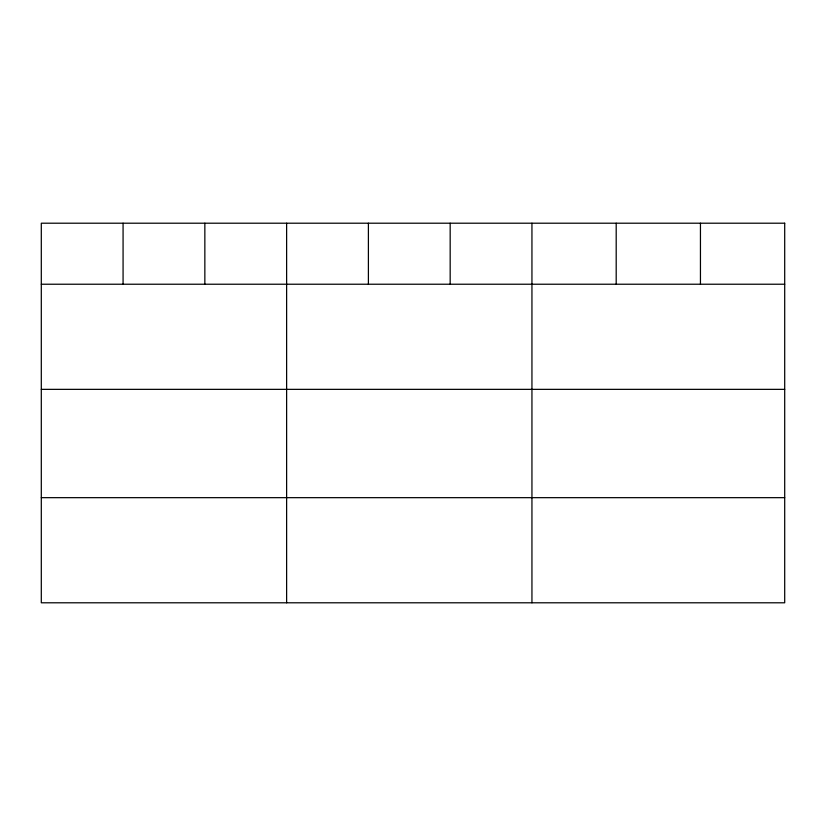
<?xml version="1.0" encoding="UTF-8"?>
<svg xmlns="http://www.w3.org/2000/svg" width="826" height="826" viewBox="0 0 826 826"><rect width="100%" height="100%" fill="white"/><g stroke="black" fill="none" stroke-linecap="round" stroke-linejoin="round"><path stroke-width="1.24" d="M41.3 284.227L784.7 284.227M41.3 389.356L784.7 389.356M41.3 497.665L784.7 497.665M700.448 223.206L700.448 284.227M616.196 223.206L616.196 284.227M531.944 223.206L531.944 602.794M450.17 223.206L450.17 284.227M368.396 223.206L368.396 284.227M286.622 223.206L286.622 602.794M204.848 223.206L204.848 284.227M123.074 223.206L123.074 284.227M784.7 223.206L41.3 223.206L41.3 602.794L784.7 602.794L784.7 223.206"/></g></svg>
